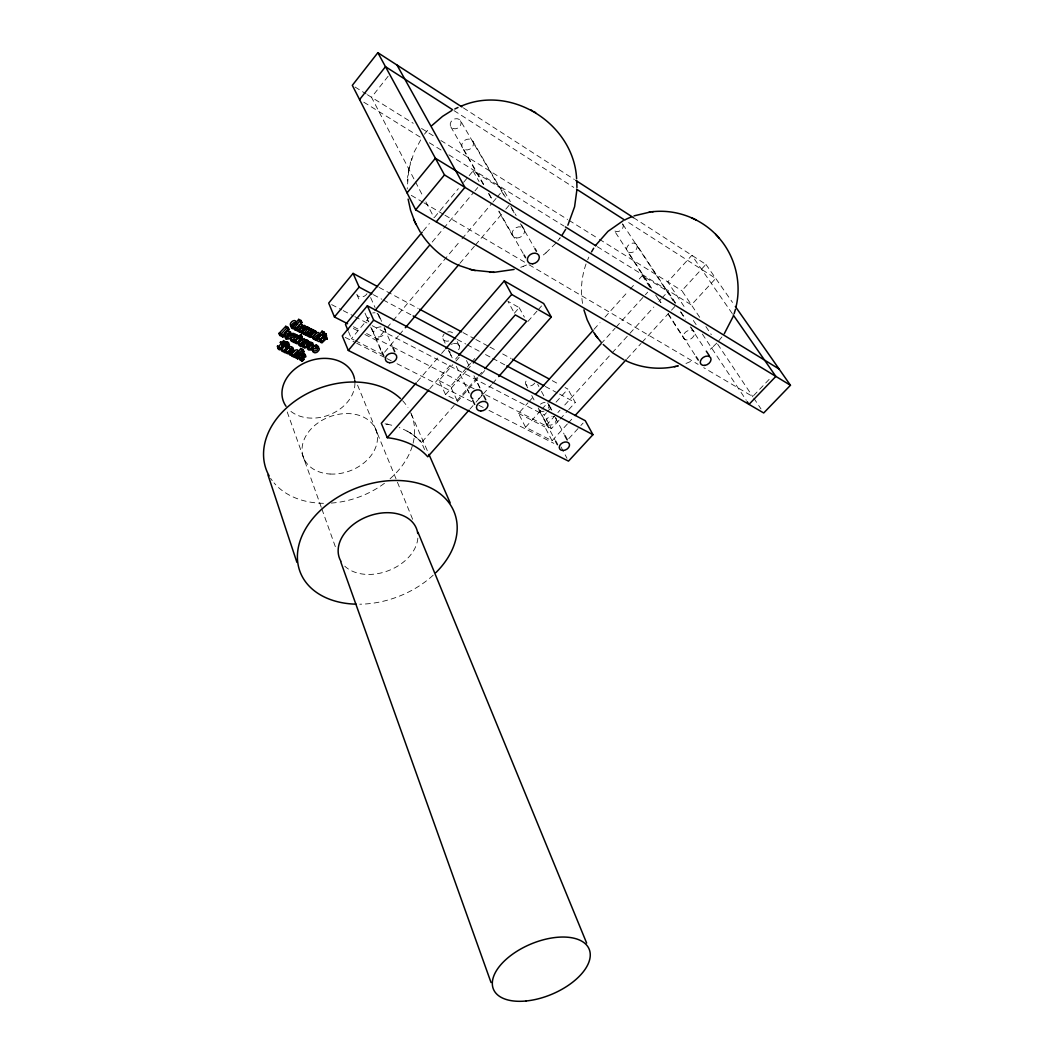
<?xml version="1.0" encoding="UTF-8"?>
<svg xmlns="http://www.w3.org/2000/svg" width="1054" height="1054" viewBox="0 0 1054 1054"><rect width="100%" height="100%" fill="white"/><g stroke="black" fill="none" stroke-linecap="round" stroke-linejoin="round"><path stroke-width="0.75" stroke-dasharray="5 3.75" d="M408.662 170.247L407.226 188.943M407.608 177.625L407.806 175.583M407.305 181.077L407.503 178.969M408.952 168.785L414.13 152.079L421.64 138.179M408.293 172.184L409.321 166.901M410.151 163.554L410.678 161.802M411.152 160.221L411.666 158.548M586.024 263.987C581.426 276.991 580.253 291.194 582.809 304.764M587.697 259.771L588.843 257.123M559.503 238.678L560.188 237.782L557.447 241.326L558.067 240.51M424.446 134.174L429.255 128.338L428.728 128.97M721.911 336.964L718.288 341.417M388.135 76.244L371.522 97.284L414.723 180.432M423.234 230.918L429.373 223.527M434.511 217.335L458.358 188.653M463.589 182.342L473.035 170.972L503.39 189.72L510.334 201.604M354.078 340.02L351.456 338.677L369.269 317.359M432.193 242.038L442.588 229.614M443.629 228.362L473.101 193.093M474.959 190.866L477.765 187.52M380.757 350.284L376.436 340.376L386.146 328.848M387.121 327.689L392.009 321.905M392.984 320.732L459.939 241.287M461.981 238.863L491.902 203.356M492.943 202.118L496.065 198.415M497.106 197.177L503.39 189.72M384.565 352.207L398.359 335.936M399.347 334.764L403.313 330.1M459.9 263.342L474.366 246.267M475.407 245.042L503.68 211.683M505.801 209.179L511.098 202.935M426.211 131.921L426.817 131.21M417.213 381.746L438.543 357.029M441.6 353.485L444.683 349.915M429.742 388.807L451.389 363.88M455.552 359.085L457.634 356.687M477.409 377.266L457.067 400.428L445.578 394.631L439.017 380.56L452.785 364.724M455.974 361.061L459.175 357.372M457.067 400.428L450.44 386.383L466.29 368.228M467.357 367.016L470.545 363.353M471.612 362.128L474.814 358.465M514.339 313.222L519.2 307.649L507.923 301.273L514.55 313.512M445.578 394.631L465.973 371.311M467.054 370.073L471.375 365.132M478.49 376.041L482.811 371.127M454.195 405.316L421.508 442.509L424.604 449.61M457.199 401.903L478.397 377.793M481.441 374.328L485.525 369.677M527.896 321.47L537.356 310.719M538.41 309.52L541.572 305.923M469.939 409.071L472.996 405.619M476.039 402.154L482.192 395.197M483.219 394.038L491.454 384.736M492.481 383.564L497.646 377.727M567.368 423.985L552.059 440.73L525.564 427.252L518.515 413.366L528.001 402.799M528.963 401.732L533.732 396.423M594.061 329.296L600.016 322.669M604.996 317.122L628.092 291.431M630.121 289.165L635.193 283.526M639.264 279.007L642.308 275.608L667.986 291.471L675.746 303.262M525.564 427.252L540.966 410.23M541.927 409.163L547.737 402.733M600.991 343.841L615.075 328.255M616.089 327.135L647.723 292.142M558.976 420.322L551.426 428.609L544.325 415.078L546.459 412.72M547.527 411.547L552.863 405.658M556.064 402.127L567.895 389.071L565.063 387.543M555.761 243.316L545.603 253.158M552.059 440.73L544.852 426.896L559.99 410.243M564.746 405.013L611.162 353.973M612.137 352.892L628.909 334.461M629.897 333.367L653.849 307.017M658.895 301.484L660.911 299.27M661.912 298.15L667.986 291.471M560.056 419.136L567.645 410.81M568.738 409.624L575.26 402.47L567.895 389.071M699.672 317.267L681.898 290.693L705.916 264.383L633.467 217.638M568.33 422.931L572.177 418.728M627.077 358.716L641.082 343.406M642.084 342.313L668.42 313.512M671.49 310.166L676.615 304.566M568.752 438.675L579.753 426.699M580.859 425.5L583.073 423.102M769.156 379.374L752.714 396.541L703.69 367.662M716.786 343.077L712.069 347.701M710.33 349.23L712.478 347.333M543.35 254.936L545.972 252.868M685.97 363.485L693.572 360.231M523.232 266.372L526.526 264.989M520.716 267.321L523.64 266.214M386.844 424.156L388.412 424.406L384.104 423.708L386.844 424.156A79.735 58.049 -20.7 0 1 394.552 426.014M407.832 431.508L407.055 431.126A79.735 58.049 -20.7 0 0 399.255 427.581M355.382 340.679L382.602 354.526M345.172 337.372L355.251 342.484M356.687 343.222L385.487 357.846M386.937 358.584L391.258 360.771M397.015 363.696L471.705 401.64M478.898 405.289L483.206 407.476M488.964 410.388L553.864 443.352M439.017 380.56L450.44 386.383M353.459 326.753L360.771 330.508M366.621 333.525L391.482 346.318M392.944 347.069L474.129 388.847M485.538 394.71L551.426 428.609M353.314 328.505L361.074 332.484M364.921 334.474L376.436 340.376M518.515 413.366L544.852 426.896M331.602 304.593L341.773 309.876M343.222 310.627L353.393 315.91M354.842 316.661L370.824 324.961M372.273 325.712L544.325 415.078M373.34 294.685L381.877 299.244M383.3 299.995L411.745 315.186M457.146 339.414L465.657 343.96M467.067 344.711L479.847 351.535M485.525 354.566L491.204 357.596M492.626 358.36L505.406 365.185M545.274 386.462L558.119 393.313M559.555 394.077L575.26 402.47M379.15 287.426L418.227 308.466M463.062 332.616L474.432 338.742M475.841 339.493L488.542 346.344M489.965 347.095L497.014 350.903M502.666 353.946L511.137 358.505M552.27 380.652L559.371 384.486M411.271 195.359L422.483 201.973M423.892 202.803L443.523 214.37M444.933 215.2L527.646 263.935M529.055 264.765L698.091 364.355M363.775 102.185L420.981 137.587M429.347 142.764L443.299 151.394M448.885 154.846L563.969 226.057M597.302 246.689L691.398 304.896L715.732 278.414L626.313 221.09M355.066 87.047L366.173 93.951M367.411 94.728L413.221 123.278M421.534 128.456L433.984 136.216M440.901 140.525L567.619 219.482M569.002 220.352L598 238.415M599.37 239.271L681.898 290.693M453.958 110.591L573.784 187.414M463.352 107.864L574.39 179.509M705.916 264.383L732.53 302.458M732.28 313.578L691.859 255.318L667.762 281.892L685.403 308.493M622.901 224.423L673.071 300.667M705.89 326.569L711.305 334.645M717.655 344.144L752.899 396.831M753.808 398.175L761.001 408.939M693.348 320.469L696.944 325.897M702.359 334.052L746.311 400.336M636.748 244.857A5.718 4.335 -34.3 0 1 631.32 252.631A5.718 4.335 -34.3 0 1 627.591 246.096A5.718 4.335 -34.3 0 1 636.748 244.857L675.061 303.065M681.042 312.142L685.364 318.703M691.24 327.61L694.059 331.891A6.087 4.361 -33.3 0 1 688.13 339.928A6.087 4.361 -33.3 0 1 684.402 333.341A6.087 4.361 -33.3 0 1 694.059 331.891M680.37 311.734L685.284 319.217M690.265 326.78L704.652 348.637M651.635 288.19L613.771 229.812M658.671 299.02L661.029 302.669M668.21 313.723L695.495 355.778M650.753 287.426L627.038 250.878M655.654 295.001L660.621 302.643M668.157 314.276L683.677 338.242M642.308 275.608L649.962 287.413M472.851 141.223A6.166 5.125 -32.2 0 1 467.383 149.918A6.166 5.125 -32.2 0 1 462.653 142.395A6.166 5.125 -32.2 0 1 472.851 141.223L505.433 197.177M510.755 206.32L516.144 215.583M521.611 224.976L523.904 228.916M460.558 120.802A5.718 4.809 -32.5 0 1 455.288 128.812A5.718 4.809 -32.5 0 1 451.099 121.618A5.718 4.809 -32.5 0 1 460.558 120.802L505.116 197.375M511.625 208.547L516.025 216.11M520.478 223.764L534.141 247.255M512.705 235.898L498.845 211.63M450.756 126.704L484.221 185.293M489.069 193.765L492.561 199.891M498.937 211.063L523.285 253.685M483.378 184.542L462.416 147.823M488.463 193.449L492.139 199.891M473.035 170.972L479.056 181.538M519.2 307.649L524.391 317.149M549.477 405.83L552.204 410.968M548.502 404.025L549.661 406.185M546.143 423.708L538.541 409.163M541.453 391.416L544.075 396.33M548.686 405.039L552.019 411.31M555.379 417.634L564.246 434.34M537.685 384.302L538.857 386.515M561.084 447.028L566.999 458.306M527.711 387.832L525.986 384.512M531.73 395.5L534.958 401.666M538.212 407.898L554.891 439.781M415.46 181.855L422.891 196.136M425.856 201.854L434.011 217.559M538.91 409.901L539.556 411.165M453.523 343.551A5.797 4.44 -26 0 1 458.872 345.119L460.031 347.412M479.965 387.977L477.805 383.63L478.187 384.42M457.199 341.667L460.954 349.296M466.474 360.547L470.242 368.241M473.944 375.777L479.873 387.819M450.532 354.434L452.192 357.82M442.957 338.69L446.553 346.134M448.964 351.14L452.008 357.451M456.316 366.37L468.898 392.444M467.185 388.873L469.267 393.247M448.543 350.257L449.623 352.537M384.486 327.834L385.237 329.507M381.614 321.378L378.979 315.449M370.626 297.571L375.079 307.57M377.899 313.908L380.744 320.284M384.183 328.018L392.365 346.397M411.231 413.932L428.332 452.983M367.714 320.192L368.439 321.839M356.819 294.356L360.073 301.787M365 313.091L368.333 320.732M371.706 328.453L381.456 350.784M370.744 327.109L373.867 334.302M348.479 331.588L351.456 338.677M375.606 429.083L377.227 432.996M357.569 385.132L412.707 519.438M304.685 460.861L303.157 456.606M287.215 411.969L321.338 507.501M321.878 509.016L336.529 550.043M354.934 382.852A37.391 28.735 -20 0 1 329.902 414.63A37.391 28.735 -20 0 1 288.888 409.611M433.181 575.207A82.647 58.154 -21.1 0 1 359.783 604.206M417.845 538.146A41.264 29.025 -21.1 0 1 388.359 570.688A41.264 29.025 -21.1 0 1 344.75 566.156M410.652 412.615A77.667 57.904 -20.4 0 1 413.076 443.26M412.272 446.145A77.667 57.904 -20.4 0 1 390.085 478.74M384.46 483.285A77.667 57.904 -20.4 0 1 330.548 503.127M323.499 503.311A77.667 57.904 -20.4 0 1 274.027 482.903M272.209 480.624A77.667 57.904 -20.4 0 1 270.588 478.292M402.602 400.678A77.667 57.904 -20.4 0 1 407.977 407.661M622.427 223.764A5.31 4.071 -34.6 0 1 620.239 230.721A5.31 4.071 -34.6 0 1 613.494 229.061M366.95 293.71A5.652 4.519 -23 0 1 362.128 296.885A5.652 4.519 -23 0 1 357.24 295.133M534.721 383.076A5.217 3.86 -28 0 1 527.132 385.566A5.217 3.86 -28 0 1 527.553 379.19M448.767 340.969A5.744 4.427 -26 0 1 443.365 339.454A5.744 4.427 -26 0 1 444.037 334.223M447.739 331.957A5.744 4.427 -26 0 1 453.549 334.25M481.968 395.052A5.981 4.453 -26 0 1 475.815 399.347M458.872 345.119A5.797 4.44 -26 0 1 458.147 350.336M450.321 352.247A5.797 4.44 -26 0 1 449.531 351.707M451.441 344.381A5.797 4.44 -26 0 1 452.456 343.881M384.091 327.965A6.166 4.822 -23.2 0 1 381.364 336.371A6.166 4.822 -23.2 0 1 373.603 332.326A6.166 4.822 -23.2 0 1 382.391 327.083M377.042 313.394A6.113 4.822 -23.2 0 1 377.964 320.245M368.874 321.72A6.113 4.822 -23.2 0 1 368.702 315.396M372.681 312.972A6.113 4.822 -23.2 0 1 375.079 312.814M555.814 417.792A5.678 4.097 -27.9 0 1 552.27 424.657A5.678 4.097 -27.9 0 1 545.603 422.114A5.678 4.097 -27.9 0 1 551.848 416.277M552.902 416.277A5.678 4.097 -27.9 0 1 554.615 416.752M548.87 404.762A5.639 4.097 -27.9 0 1 548.225 408.267M543.956 411.231A5.639 4.097 -27.9 0 1 538.37 408.32M540.478 404.209A5.639 4.097 -27.9 0 1 545.603 402.496M547.303 402.984A5.639 4.097 -27.9 0 1 547.961 403.432M410.599 433.168L407.055 431.126L410.599 433.168M412.325 434.353L409.729 432.667L415.711 436.87L412.325 434.353M417.173 438.161L414.802 436.185L420.19 441.033L417.173 438.161M421.508 442.509L419.413 440.269L422.193 443.273L421.508 442.509M330.086 474.023A38.774 28.893 -20.4 0 0 376.159 430.454A38.774 28.893 -20.4 0 0 313.025 426.975A38.774 28.893 -20.4 0 0 330.086 474.023M516.671 238.006A6.601 5.217 -31.2 0 0 524.352 229.864A6.601 5.217 -31.2 0 0 513.878 229.311A6.601 5.217 -31.2 0 0 516.671 238.006"/><path stroke-width="1.5" d="M576.946 187.572L576.775 180.972M298.743 353.986L297.808 351.008L298.743 353.986L295.884 357.306L294.619 355.646M293.368 349.454L293.012 347.873A4.888 3.834 -19 0 0 291.774 346.977L291.167 346.766A2.134 1.673 -19 0 0 290.127 346.766C288.269 348.136 283.394 351.285 287.334 351.746M285.608 350.231C284.923 351.996 288.401 355.633 288.493 352.668M319.151 334.724C322.735 333.275 315.186 344.684 316.279 338.07M576.907 189.72L574.601 206.703L567.869 225.213M303.275 357.991L303.855 359.493L302.274 361.219L299.639 359.638L300.509 357.266L304.949 356.028L301.892 356.028L301.128 354.025L302.103 356.133M304.527 346.16C307.439 349.559 300.258 346.239 303.091 346.265L305.897 342.985L305.159 340.574M305.897 342.985C304.184 338.532 301.971 350.415 299.152 344.987L298.387 342.998L301.721 339.849M293.921 335.725L292.261 334.5L292.788 333.288L294.132 333.657L294.409 335.488L295.357 334.329L296.121 336.331L295.173 337.478L294.698 335.449L293.078 335.712L294.751 337.438L292.301 340.916L290.482 339.085L291.233 341.088L294.29 342.59L293.882 340.89M294.329 355.501L295.08 357.517L297.795 358.834L297.729 358.07C298.717 354.711 303.552 349.968 305.133 354.711M302.775 352.379L303.552 354.737L305.528 355.435L305.897 356.713L300.509 359.691L303.855 359.493M284.606 342.682L282.88 344.447L282.129 342.431L283.658 340.574L284.857 346.173L283.737 344.803M282.129 342.431L280.351 342.313L282.432 344.987C279.903 350.587 278.177 347.846 277.4 346.674L279.165 347.873M277.465 345.923L278.414 349.322L279.903 349.888L284.106 345.804M300.996 334.513L301.773 336.516L300.232 338.374L299.468 336.384C301.18 330.706 302.59 341.206 301.444 339.731L301.062 338.742M301.194 334.619L302.353 339.915M299.468 336.384L297.689 336.252L299.797 338.914C297.241 344.5 295.528 341.799 294.725 340.613L295.634 341.694M294.804 339.875L295.752 343.248L297.241 343.828L301.444 339.731M325.818 334.579L325.726 333.631L324.197 335.475L324.988 337.464L326.529 335.607L325.726 333.631M325.923 333.723L326.911 339.19L325.778 337.82M324.145 337.003L324.54 337.991C322.023 343.551 320.126 340.982 319.441 339.691L321.167 340.89M319.533 338.953L320.495 342.313L321.957 342.879L326.173 338.821M312.037 348.347L312.63 350.798A3.096 2.424 -20.2 0 0 313.301 352.102L314.408 352.655A2.648 2.082 -20.2 0 0 315.752 352.668L316.226 352.523A3.742 2.938 -20.2 0 0 317.465 351.878L318.914 350.191A4.071 3.188 -20.2 0 0 319.23 348.65L317.834 346.924L315.607 346.964L315.462 348.466L318.189 347.767L317.07 349.941A5.375 4.216 -20.1 0 1 315.976 350.798L313.42 350.982L312.327 348.307M314.132 345.949L316.187 344.711L318.453 346.647A4.071 3.188 -20.1 0 1 318.124 348.189M290.127 350.323L289.336 351.707M289.718 332.603L289.402 331.707M736.087 306.609C741.884 282.064 734.862 254.884 717.616 236.439M735.468 309.257L734.137 313.71M291.273 352.286L290.258 349.256M290.746 334.381L290.693 332.115L288.467 330.996A3.109 2.464 -19 0 0 286.345 331.496L284.145 333.986L285.002 336.555M292.525 348.387L291.484 347.556M312.919 345.409L312.893 343.169L310.693 342.076A3.07 2.411 -20 0 0 308.611 342.563L306.411 345.027L307.228 347.556M733.255 316.292L724.296 333.683M284.356 350.639L285.107 352.642L281.826 351.048C279.824 344.526 282.446 356.924 286.359 346.911L285.555 346.516L286.793 346.371L288.546 344.052A2.266 1.779 -18.9 0 0 288.704 343.314L288.677 343.064A2.582 2.029 -18.9 0 0 288.401 342.392L285.423 341.549L286.28 342.761M591.531 251.893L593.679 248.243M565.642 229.35L562.19 234.963M299.758 357.688L299.929 357.003M311.747 343.986L308.466 347.412M293.526 336.503L290.64 338.887M288.256 344.513C285.674 345.475 285.805 341.878 289.152 344.394A2.582 2.029 -18.9 0 1 289.428 345.066L289.455 345.317A2.266 1.779 -18.9 0 1 289.297 346.055L288.467 347.188L289.257 347.583L288.019 347.715L285.015 351.377L285.265 352.458M315.673 338.769L316.266 340.258L318.954 341.601L325.054 334.237L324.25 332.26L322.089 331.167L319.652 334.118L320.442 336.107L322.893 333.143L322.089 331.167M595.378 245.648L608.013 231.327L623.138 220.734M289.099 333.617C278.032 348.94 300.35 325.712 286.253 336.41M461.968 106.968L377.859 52.7L352.326 85.334L415.684 209.838L763.702 412.97L790.46 385.277L735.349 306.477M359.585 99.603L385.487 66.692L452.588 109.708M282.999 336.74L282.894 335.659L287.004 330.627L288.928 329.48L288.164 327.491L285.792 326.305L279.007 333.407L279.758 335.409L282.841 336.937L282.09 334.935M279.758 335.409L286.543 328.295L285.792 326.305M287.294 327.596L288.164 327.491M295.713 321.892L295.99 322.708L292.38 326.253M298.73 319.362L299.507 321.351L297.175 324.197L296.411 322.208L298.73 319.362L301.101 320.561L301.866 322.537L294.936 329.81L293.829 327.754M281.695 342.972L278.585 346.674L277.742 345.896M296.767 324.698L294.145 327.834L292.34 327.794L295.067 323.802L296.767 324.698L295.99 322.708M282.432 344.987L281.089 344.315L280.786 341.773M299.692 321.075L301.101 320.561M407.055 192.882L435.394 158.258L779.09 369.019M283.987 343.182L284.857 346.173M285.555 346.516L285.239 343.973L286.793 346.371M298.822 330.455C300.917 333.235 294.501 329.783 297.07 330.113C299.955 322.893 305.173 328.229 307.584 328.703L306.806 326.714C306.227 328.044 304.896 323.881 302.985 325.923L303.763 327.913M287.162 342.998L287.162 342.01M316.898 347.253L316.292 347.952A5.362 4.216 -20.1 0 1 315.199 348.808L312.406 348.69M301.813 327.188L298.822 329.928L299.586 331.918L302.314 333.288L301.892 331.588M288.071 346.107L288.519 345.58L289.257 347.583M299.586 331.918L298.98 329.731M299.217 331.457C299.758 325.146 307.808 326.687 299.744 331.72M294.448 342.392C293.895 339.19 302.327 336.173 295.357 334.329M305.357 328.479L302.854 331.364L303.631 333.354C310.746 326.977 302.538 327.992 302.472 333.09M299.033 336.911L295.897 340.613L295.08 339.836M299.797 338.914L298.453 338.255L298.137 335.712M305.146 333.222C308.045 336.621 301.009 333.262 303.631 333.354M377.701 286.648L353.09 273.394L328.69 303.078L334.447 316.964L347.609 323.736M308.993 327.82C310.469 332.866 309.23 326.2 306.806 326.714M290.443 351.259C292.63 354.144 286.556 354.394 290.443 351.259L290.193 350.587M288.743 353.327L289.89 355.053A1.383 1.08 -19 0 0 291.339 354.987C291.207 342.813 293.829 356.858 293.763 349.875A4.888 3.834 -19 0 0 292.525 348.979L291.918 348.769A2.134 1.673 -19 0 0 290.878 348.769L286.886 352.523L285.858 350.231M301.813 339.111L301.576 337.926M313.539 330.113L314.329 332.089L310.904 336.186L309.784 335.238L313.473 331.667L312.695 329.678L310.508 328.584L305.792 333.42L306.569 335.409L308.743 336.503C310.443 338.36 313.763 337.096 315.752 333.354L316.503 333.183L315.713 331.206L313.539 330.113L309.415 334.395M306.569 335.409L312.695 329.678M299.152 344.987L299.889 344.829C301.879 341.074 305.212 339.823 306.938 341.707L306.174 339.717L306.385 342.392M294.369 355.804C296.978 358.992 290.232 355.646 292.735 355.844L296.609 351.799L298.295 351.812L299.231 353.393L301.655 350.455L300.891 348.452L298.466 351.39L299.231 353.393M305.12 340.982L301.628 344.329M297.294 352.813L294.646 355.356M314.962 331.378L315.713 331.206M415.684 209.838L444.472 174.924L377.859 52.7M308.348 340.798C309.797 345.857 308.598 339.204 306.174 339.717M302.169 349.783L303.051 349.52L300.891 348.452M315.66 338.887C317.768 341.628 311.404 338.242 313.934 338.558C315.106 336.793 319.23 331.799 320.442 336.107M302.406 352.339L303.829 351.522L303.051 349.52M317.056 337.267L318.466 335.554M301.892 356.028L303.328 354.276L302.564 352.286M334.447 316.964L359.124 287.096L353.09 273.394M323.367 332.511L324.25 332.26M323.064 336.845L320.614 339.691L319.823 339.388M324.54 337.991L323.235 337.333L322.88 334.816L324.197 335.475M422.206 232.143L345.501 324.487L347.873 330.165M436.237 221.841L464.933 187.362L396.989 65.045M367.359 305.792L342.286 335.91L348.307 350.442L568.488 461.125L592.954 434.67L585.273 420.704L367.359 305.792L373.683 320.139L592.954 434.67M375.25 310.205L429.097 245.766M298.625 325.462L301.036 323.815L302.985 325.923M348.307 350.442L373.683 320.139M297.136 327.28L295.713 328.097L296.477 330.086M405.303 327.754L458.872 264.554M416.198 382.905L381.311 423.326L387.279 437.7A80.46 58.089 -20.8 0 1 427.74 456.777L468.925 410.217M445.723 348.729L504.273 280.904L543.68 303.526L551.308 317.043L498.687 376.555M387.279 437.7L428.714 389.993M458.674 355.488L511.677 294.448L504.273 280.904M473.299 362.919L515.287 314.882L526.631 321.246L484.972 368.663M535.643 394.301L593.073 330.403M548.712 401.653L600.991 343.841M575.076 415.553L626.076 359.809M281.247 348.848L282.09 348.993L285.608 344.895L284.804 344.5M431.797 125.624L442.588 116.335L451.692 110.591M302.103 339.428L304.184 338.597L305.607 340.402M307.873 328.295L308.835 328.018M292.156 355.817L291.984 353.828C293.157 352.076 297.215 347.135 298.466 351.39M313.354 338.532L313.157 336.569C314.329 334.803 318.44 329.81 319.652 334.118M310.219 343.103L311.879 342.998M301.339 354.118L302.037 353.736M304.013 339.968L304.856 339.902M296.622 335.725L297.544 335.699M625.839 219.337L631.267 216.913M454.841 108.957L457.989 107.482M461.191 106.138C511.625 84.241 573.89 124.227 576.617 178.745M302.076 357.82L300.008 357.938M634.021 215.872L650.463 211.959M302.406 353.564L304.171 354.025M315.568 346.384L314.316 346.265M514.088 269.442L494.168 272.314L473.523 270.193M626.537 361.048C641.715 368.136 659.251 370.033 675.614 366.436M677.155 366.094L678.209 365.857L674.455 366.7M316.687 345.528L317.438 346.16M652.044 211.775C677.076 208.824 703.123 219.153 719.395 238.375M649.185 212.117L653.414 211.604M295.568 341.865L296.148 342.682M278.203 347.939L278.796 348.742M302.037 354.711C299.876 354.131 297.149 357.372 299.942 358.426M292.604 350.06L291.352 349.427M294.211 328.743C286.991 329.256 294.553 318.361 297.175 324.197M489.583 272.288L491.032 272.301M492.811 272.301L494.168 272.314M308.954 342.985L305.107 347.662M309.612 329.994L305.726 334.711M459.057 265.489L472.179 269.864M470.374 269.442L475.262 270.601M298.559 353.011L297.123 353.498L294.87 357.135M319.784 335.725L318.348 336.213L316.055 339.875M691.384 217.704L693.4 218.665M694.138 219.008L696.207 219.996M457.186 264.659C442.799 258.098 430.375 247.387 421.64 234.212M281.537 343.788L282.88 344.447M283.658 340.574L283.816 342.379M301.655 350.455L303.829 351.522M290.482 339.085L292.511 340.086M300.68 337.741L301.431 338.11M296.121 336.331L298.48 337.491L297.715 335.501M298.901 337.715L300.232 338.374M306.938 341.707L309.112 342.787M286.543 328.295L288.928 329.48M323.749 336.015L322.432 335.356L323.235 337.333M307.584 328.703L309.771 329.81M313.473 331.667L311.299 330.574L310.508 328.584M314.329 332.089L316.503 333.183M323.67 336.806L324.988 337.464M299.507 321.351L301.866 322.537M322.893 333.143L325.054 334.237M359.124 287.096L371.917 293.921M413.168 315.936L455.723 338.663M506.829 365.936L543.851 385.698M623.889 359.809L612.954 353.037L603.244 344.5M419.676 309.257L461.626 331.839M512.547 359.269L549.437 379.124M530.649 109.787L532.507 110.841M533.759 111.54L535.669 112.62M511.677 294.448L551.308 317.043M301.945 325.106L302.498 326.358M444.472 174.924L790.46 385.277M565.352 226.913L595.918 245.819M576.551 189.193L624.93 220.207M575.761 180.405L633.467 217.638M291.391 326.411C287.518 323.789 294.87 317.597 296.411 322.208M715.64 234.291L717.405 236.215M601.281 342.418L596.3 336.186M593.573 332.181L596.116 335.923M594.627 333.854L597.789 338.242M733.202 314.922L775.849 376.41L748.999 404.38L747.207 401.693M706.299 351.14L709.184 355.501M696.18 356.858L698.262 360.086M420.296 232.117L414.96 222.091M534.918 248.586L536.46 251.247M524.049 255.015L525.577 257.69M592.045 329.731L587.197 319.849L583.916 309.863M564.931 435.631L567.197 439.874M555.577 441.086L557.447 444.683M483.786 395.79L485.762 399.822M472.759 400.454L474.708 404.486M408.122 199.101L410.559 210.273L414.657 221.393M413.59 219.034L416.027 224.462M392.958 347.728L394.736 351.733M428.938 454.379L450.177 502.85M382.035 352.115L383.788 356.133M417.99 532.283L586.643 943.066M326.266 337.017L327.069 338.993M326.305 337.702L326.911 339.19M324.092 332.458L324.882 334.434M319.546 335.712L319.942 336.713M320.614 339.691L321.404 341.68M320.1 339.757L320.89 341.746M315.541 331.404L316.332 333.38M316.529 338.729L316.793 339.388M312.524 329.876L313.315 331.865M315.502 339.085L315.897 340.073M313.157 336.569L313.934 338.558M312.419 336.74L313.196 338.729M310.126 334.197L310.904 336.186M309.389 334.25L310.192 336.384M306.622 328.413L307.017 329.401M305.765 327.992L306.543 329.981M308.361 335.501L308.743 336.503M306.833 333.011L307.61 335.001M305.95 333.222L306.727 335.212M300.93 320.759L301.707 322.735M302.762 327.017L303.275 328.347M304.988 333.42L305.568 334.908M302.234 331.364L303.012 333.354M302.076 331.562L302.854 333.551M301.931 332.287L302.314 333.288M298.664 330.653L299.046 331.654M304.369 346.358L304.935 347.86M296.293 328.123L297.07 330.113M302.327 344.263L303.091 346.265M295.555 328.295L296.319 330.284M302.011 345.317L302.393 346.318M301.655 345.014L302.234 346.516M301.484 345.33L301.866 346.331M302.893 349.717L303.657 351.72M297.689 336.252L298.453 338.255M294.369 328.308L294.936 329.81M299.125 342.827L299.889 344.829M298.545 342.8L299.31 344.803M294.659 336.147L295.173 337.478M303.065 357.886L303.644 359.388M293.71 334.75L294.079 335.752M295.897 340.613L296.661 342.616M301.694 359.717L302.274 361.219M301.681 360.112L302.063 361.114M293.723 341.088L294.29 342.59M299.718 357.346L300.482 359.348M288.005 327.689L288.756 329.678M297.571 357.635L297.953 358.637M297.412 357.833L297.795 358.834M295.37 355.962L295.634 356.634M294.145 355.83L294.712 357.332M290.496 350.218L290.746 350.89M291.984 353.828L292.735 355.844M291.431 354.5L291.998 356.015M288.216 346.516L288.822 348.11M288.809 352.273L289.059 352.945M281.853 334.237L282.841 336.937M285.239 343.973L286.359 346.911M280.43 332.866L281.181 334.856M284.264 343.973L285.015 345.976M279.178 333.209L279.916 335.212M284.013 350.007L285.107 352.642M280.351 342.313L281.089 344.315M282.09 348.993L282.828 351.008M278.585 346.674L279.323 348.676M340.916 562.322L491.045 982.552M268.006 475.011L296.912 562.362M312.524 350.112A3.096 2.424 -20.2 0 1 312.05 349.493M286.029 406.264A37.391 28.735 -20 0 1 307.07 361.838A37.391 28.735 -20 0 1 354.487 378.676M354.711 380.059A37.391 28.735 -20 0 1 354.869 381.443M356.12 604.179A82.647 58.154 -21.1 0 1 304.606 530.544A82.647 58.154 -21.1 0 1 421.613 484.26A82.647 58.154 -21.1 0 1 435.869 572.638M341.035 561.518A41.264 29.025 -21.1 0 1 368.584 516.117A41.264 29.025 -21.1 0 1 417.74 533.535M269.126 475.868A77.667 57.904 -20.4 0 1 302.564 396.159A77.667 57.904 -20.4 0 1 400.467 398.531M472.824 398.834A5.981 4.453 -26 0 1 474.524 390.626A5.981 4.453 -26 0 1 482.218 394.117M291.76 335.198L290.285 337.991A4.045 3.202 -19 0 1 288.388 338.98C284.448 340.139 283.658 334.671 287.096 333.499A3.109 2.464 -19 0 1 289.218 332.998L291.062 333.683L291.76 335.198M313.96 346.226L312.471 348.979A4.005 3.136 -19.9 0 1 310.601 349.968C306.688 351.114 305.989 345.699 309.375 344.566A3.07 2.411 -20 0 1 311.47 344.065L313.288 344.737L313.96 346.226M312.774 345.304C308.532 354.144 306.358 344.579 312.774 345.304M526.209 1000.971A51.87 27.193 -22.8 0 0 589.199 949.272A51.87 27.193 -22.8 0 0 508.489 957.322A51.87 27.193 -22.8 0 0 526.209 1000.971M532.757 263.79A6.337 4.941 -31 0 0 538.805 255.266A6.337 4.941 -31 0 0 528.449 256.399A6.337 4.941 -31 0 0 532.757 263.79M704.77 365.409A5.837 4.124 -33.1 0 0 710.699 357.833A5.837 4.124 -33.1 0 0 701.503 359.032A5.837 4.124 -33.1 0 0 704.77 365.409M389.703 362.76A5.916 4.572 -23.3 0 0 396.541 355.751A5.916 4.572 -23.3 0 0 386.897 355.356A5.916 4.572 -23.3 0 0 389.703 362.76M562.849 450.466A5.454 3.873 -27.8 0 0 569.41 444.169A5.454 3.873 -27.8 0 0 560.912 443.984A5.454 3.873 -27.8 0 0 562.849 450.466M480.769 410.994A6.021 4.453 -26 0 0 487.752 403.853A6.021 4.453 -26 0 0 478.094 403.735A6.021 4.453 -26 0 0 480.769 410.994"/></g></svg>
